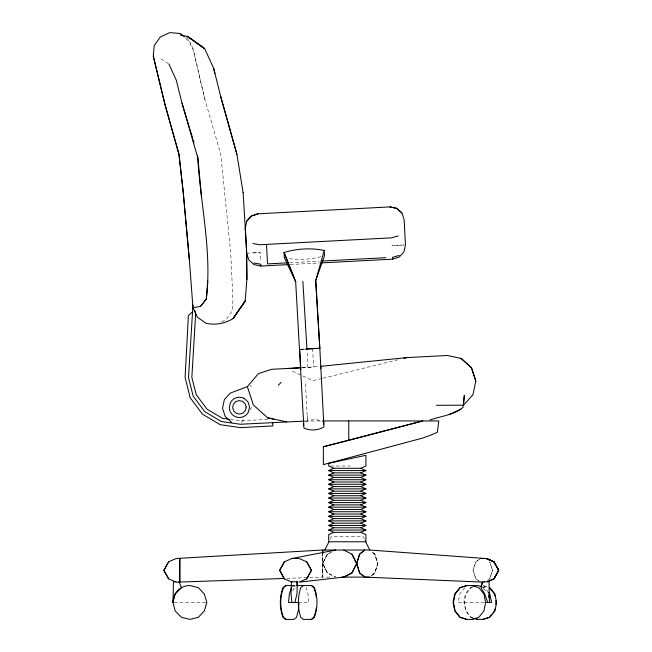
<?xml version="1.0" encoding="UTF-8"?>
<svg xmlns="http://www.w3.org/2000/svg" width="652" height="652" viewBox="0 0 652 652"><rect width="100%" height="100%" fill="white"/><g stroke="black" fill="none" stroke-linecap="round" stroke-linejoin="round"><path stroke-width="0.49" stroke-dasharray="3.26 2.44" d="M329.635 577.101L322.658 577.101L322.675 554.184L322.667 577.101L287.19 578.365M322.667 577.101L322.667 554.184M487.362 580.516L489.709 578.862L492.635 570.337L489.709 561.804L488.144 560.704M489.701 578.862L492.635 570.337L489.701 561.804M330.189 539.204L331.526 536.49L363.066 536.49L364.403 539.204M327.394 554.184L322.667 563.564L327.394 572.945L335.617 577.101L327.41 572.945L322.667 563.564L327.402 554.184L332.333 551.69L327.41 554.184L322.667 563.564L327.41 572.945M292.732 590.851L294.427 587.672M241.444 422.577L244.272 418.372M249.928 409.961L252.756 405.756M464.892 587.672L459.815 594.021L458.12 602.481L485.618 602.481M292.732 586.621L294.003 585.561L295.902 587.15M371.192 575.912L374.81 572.945L377.744 563.564L374.818 554.184L371.925 551.812L374.81 554.184L377.744 563.564L374.818 572.945L371.192 575.912L374.818 572.945L377.744 563.564L374.81 554.184L371.917 551.812M292.52 586.621L294.003 585.561M221.68 321.77L226.008 319.757L232.055 311.126L232.951 300.662L230.767 253.424L220.775 154.345L204.834 99.194L193.277 50.424L188.852 40.897L184.149 37.612M472.61 587.15L470.809 587.672L466.156 594.021L464.045 602.481L465.732 610.94L470.809 617.281L472.741 617.892M321.909 378.486L313.025 380.67L290.327 370.189M322.895 378.241L399.904 359.309M302.463 367.687L319.358 366.448M246.635 253.245L260.148 252.528L260.498 259.268M253.392 252.894L260.148 252.52M300.662 349.276L306.945 348.942L300.662 349.293L306.945 348.942L307.907 367.353M289.765 262.723L319.081 261.183M290.262 264.516L319.659 262.976M302.186 367.695L312.324 367.166M267.793 419.423L240.132 420.874L230.286 419.44M305.543 421.053L321.558 420.947M300.662 349.276L306.945 348.975M330.507 465.993L350.246 465.993M292.12 585.561L295.861 585.561M174.019 602.481L205.869 602.481M298.233 602.481L308.803 602.481L307.956 594.021L306.269 587.672L303.31 585.561M482.072 586.881L484.77 587.672L488.576 592.432M472.61 617.811L470.809 617.281L466.156 610.94L464.045 602.481A16.569 13.26 -90 0 1 472.61 586.629M483.075 585.561L487.908 587.069M483.621 585.863L488.454 587.37M482.839 587.069L484.77 587.672M160.897 58.843L168.061 63.374M185.722 37.351L188.852 39.544L193.277 49.071L204.834 99.194M480.614 582.179L475.919 578.862L472.993 570.337L475.919 561.804L479.831 559.041L475.936 561.804L472.993 570.337L475.919 578.862L479.049 581.071M483.311 588.381L487.264 592.611M250.246 385.324L251.427 386.612M312.618 348.649L313.596 367.052M305.486 383.767L307.434 420.956L307.182 415.96M320.906 256.725A42.787 21.875 -3 0 1 288.021 258.453M305.258 421.868A21.304 21.304 0 0 1 323.669 421.722M403.653 245.022L391.942 245.625L403.653 245.022"/><path stroke-width="0.98" d="M184.149 36.259L180.237 33.521L169.764 32.6L160.237 37.042L154.214 45.648L153.293 56.129L165.021 104.434L179.031 154.345L183.245 192.038L189.284 258.885L192.968 307.711L200.571 306.383L206.325 298.926C212.161 250.857 200.14 203.163 197.605 155.249M246.44 267.353L246.586 253.587L246.904 279.3L245.201 300.971L233.155 318.469C225.038 323.645 215.413 325.315 206.024 323.262L197.401 317.239L192.968 307.711M297.255 585.529L297.385 581.755L291.46 581.755L291.036 594.021L291.884 602.481M316 610.94L316.138 608.12M192.968 305.006L188.485 377.573L193.204 396.22L204.728 411.64L221.264 421.485L240.311 424.256L304.614 421.094M207.76 281.061L206.325 298.926L200.571 306.383M430.067 420.018C440.988 416.106 453.963 415.031 463.067 407.337L464.338 395.234L463.515 405.21L472.912 394.786L475.821 381.094L471.486 367.761L461.078 358.38L447.37 355.479L406.815 357.606L320.36 366.351M298.983 603.418L298.233 610.94L296.538 617.281L294.003 619.4L285.543 619.4L283.001 617.281C279.439 607.957 279.439 597.004 283.001 587.672L285.543 585.561L292.12 585.561M494.876 609.058L494.501 610.94L492.594 613.32M495.813 604.363L495.813 600.598M245.608 233.742L245.307 228.029L246.774 221.183L251.452 215.967L258.119 213.807L389.912 206.904L396.758 208.347L401.974 213.033L404.134 219.708L405.454 244.924L404.004 251.77L399.309 256.986L392.643 259.154L321.689 262.87M294.851 602.481L296.962 594.021L297.385 581.755M291.46 587.672L289.349 594.021L288.502 602.481L298.119 602.481M315.69 611.845L313.881 617.281L311.346 619.4M481.143 585.985L482.651 581.755L480.964 587.672L484.77 594.021L487.729 602.481M324.851 550.027L328.852 541.91M335.625 550.027L291.966 558.487L284.386 561.804L279.643 570.337L284.37 578.862L291.974 582.179M284.386 561.804L279.659 570.337L284.386 578.862M488.071 581.437L493.971 578.862L498.69 570.337L493.971 561.804L486.384 558.487L480.606 558.487M485.023 558.487L369.741 550.027L322.658 550.027L176.219 558.487L168.64 561.804L163.905 570.337L168.64 578.862L175.38 581.812M343.751 577.101L351.958 572.945L356.701 563.564L359.619 554.184L364.712 550.027L359.635 554.184L356.701 563.564L351.966 572.945L343.751 577.101L299.097 582.179L306.693 578.862L311.428 570.337L306.693 561.804L299.097 558.487L291.966 558.487M306.676 578.862L311.428 570.337L306.676 561.804M493.971 578.862L498.707 570.337L493.963 561.804L486.384 558.487L493.971 561.804L498.707 570.337L493.955 578.862L487.231 581.812M168.64 561.804L163.888 570.337L168.64 578.862M231.745 422.431L225.233 416.555L222.536 408.242L224.353 399.66L230.197 393.164L247.361 386.612L258.437 373.604L271.77 369.285L299.504 367.842M490.059 616.49L491.323 614.909M246.774 221.183L251.452 215.983L258.119 213.807M278.453 385.193L281.053 382.349M475.821 381.094L471.486 367.761L461.062 358.38M192.544 311.778L188.363 315.698L185.111 377.312L190.164 397.687L202.462 414.159L220.132 424.672L240.49 427.63L272.854 425.935L272.675 422.553M285.967 585.561L283.424 587.672C279.863 597.004 279.863 607.957 283.424 617.281L285.967 619.4M303.31 585.561L300.768 587.672C297.581 597.24 297.581 607.721 300.768 617.281L303.31 619.4L311.77 619.4L314.305 617.281C317.866 607.957 317.866 597.004 314.305 587.672L311.77 585.561L296.79 585.561M449.407 414.419L460.923 409.203M333.759 472.855L328.69 470.573L333.759 468.283L360.833 468.283L365.911 470.573L360.833 472.855L333.759 472.855L328.69 475.145L333.759 477.435L360.833 477.435L365.911 479.717L360.833 482.007L333.759 482.007L328.69 484.297L333.759 486.579L360.833 486.579L365.911 484.297L360.833 482.007M333.759 482.007L328.69 479.717L333.759 477.435M360.833 468.283L365.911 465.993L365.911 455.308L328.69 463.311L328.69 465.993L333.759 468.283M360.833 486.579L365.911 488.87L360.833 491.16L333.759 491.16L328.69 488.87L333.759 486.579M360.833 477.435L365.911 475.145L360.833 472.855M360.833 491.16L365.911 493.442L360.833 495.732L333.759 495.732L328.69 493.442L333.759 491.16M360.833 495.732L365.911 498.022L360.833 500.304L333.759 500.304L328.69 498.022L333.759 495.732M360.833 500.304L365.911 502.594L360.833 504.884L333.759 504.884L328.69 502.594L333.759 500.304M360.833 504.884L365.911 507.166L360.833 509.457L333.759 509.457L328.69 507.166L333.759 504.884M360.833 509.457L365.911 511.747L360.833 514.029L333.759 514.029L328.69 511.747L333.759 509.457M360.833 514.029L365.911 516.319L360.833 518.609L333.759 518.609L328.69 516.319L333.759 514.029M360.833 518.609L365.911 520.891L360.833 523.181L333.759 523.181L328.69 520.891L333.759 518.609M360.833 523.181L365.911 525.471L360.833 527.761L333.759 527.761L328.69 525.471L333.759 523.181M333.759 532.309L328.69 534.591L328.69 541.763L365.911 541.763L365.911 534.591L360.833 532.309L333.759 532.334L328.69 530.043L333.759 527.761M360.833 532.334L365.911 530.043L360.833 527.761M467.003 585.561L460.239 587.672L455.161 594.021L453.466 602.481L455.161 610.94L460.239 617.281L467.003 619.4M482.651 619.4L489.424 617.281M471.657 619.4L475.251 618.341M398.209 235.926L391.534 237.841L259.74 244.744L252.903 243.53M399.228 255.413L392.553 257.336L392.643 259.154M348.771 440.361L422.683 420.956L438.796 420.931L437.337 432.349L430.002 435.406L422.683 438.062L323.368 464.623L323.368 446.742L422.683 420.956L348.771 420.899L348.771 440.361L323.368 446.742M403.849 358.331L406.815 357.606M302.862 281.305L306.945 348.975L312.618 348.657M312.618 348.673L319.822 348.282L320.874 368.625M286.701 368.519L290.107 368.323M463.531 405.202L436.498 405.283M286.733 262.878L267.524 263.889L266.497 244.394M322.112 261.028L385.797 257.687M245.307 228.029L246.635 253.245L248.803 259.912L254.003 264.59L260.865 266.057L288.233 264.622M306.945 348.959L319.822 348.282L315.723 280.629L324.207 250.474L324.484 255.641L315.723 280.629L319.806 348.241M292.047 368.233L301.167 367.752M284.158 578.471L176.219 582.179M189.251 258.885L183.163 192.038L178.925 154.345L164.883 104.434L153.293 56.129M322.569 420.947L348.804 420.923M328.69 470.573L365.911 470.573M328.69 475.145L365.911 475.145M328.69 479.717L365.911 479.717M328.69 484.297L365.911 484.297M328.69 488.87L365.911 488.87M328.69 493.442L365.911 493.442M328.69 498.022L365.911 498.022M328.69 502.594L365.911 502.594M328.69 507.166L365.911 507.166M328.69 511.747L365.911 511.747M328.69 516.319L365.911 516.319M328.69 520.891L365.911 520.891M328.69 525.471L365.911 525.471M328.69 530.043L365.911 530.043M341.721 577.101L369.749 577.101M175.983 581.755L173.448 581.755L173.024 602.481L175.143 610.94L181.484 617.281L189.944 619.4L198.404 617.281L204.329 610.94L206.863 602.481L204.329 594.021L198.404 587.672L189.944 585.561A16.569 16.569 0 0 0 173.024 602.481L175.143 594.021L181.484 587.672L178.95 581.755M483.923 581.755L489 581.755L489.424 602.481M484.281 582.179L364.712 577.101L359.619 572.945L356.701 563.564L351.966 554.184L343.751 550.027M485.43 602.481L491.535 602.481L489.848 594.021L488.576 592.432M229.3 419.293L222.405 418.291L207.002 409.122L196.268 394.762L191.851 377.394L195.681 313.319L194.777 310.548M253.921 263.017L260.767 264.239L260.865 266.057M389.912 206.904L396.758 208.363L401.974 213.049M247.361 386.612L253.318 404.916L267.638 417.81L286.481 421.836M267.638 417.81L273.718 419.114M471.657 585.561L478.845 587.672L483.923 594.021L485.618 602.481L483.923 610.94L478.845 617.281L472.081 619.4L466.579 619.4L459.815 617.281L454.737 610.94L453.042 602.481L454.737 594.021L459.815 587.672L466.579 585.561L477.997 585.561L481.869 586.767M474.403 618.341L477.997 619.4M474.68 618.495L477.582 619.4L483.075 619.4L489.848 617.281L494.917 610.94L496.612 602.481L494.917 594.021L489.848 587.672M180.237 34.874L182.593 35.811L187.377 36.325L204.687 48.655L213.701 68.427L220.669 96.423L236.92 154.418M486.376 558.487L493.963 561.804L498.69 570.337M364.712 577.101L359.635 572.945L356.701 563.564L351.958 554.184M311.974 586.091L313.881 587.672L315.69 593.116M244.035 398.307L247.947 401.828L249.553 406.824L248.477 411.966A10.163 10.163 0 0 1 229.284 407.891L230.376 402.749A10.163 10.163 0 0 1 244.052 398.282M489.424 587.672L494.501 594.021L494.876 595.904M365.291 541.005L369.749 550.027M168.86 63.88L176.285 80.188L182.014 103.212L197.955 158.395L201.549 197.483M284.093 252.585L295.666 281.688L284.362 257.744L284.093 252.585L295.666 281.672L303.742 425.283M182.014 103.212L189.325 127.295M189.911 129.218L192.544 137.89M193.122 139.813L194.003 142.698M220.661 96.406L236.888 154.157L243.139 192.731M213.701 68.427L214.915 73.366M488.674 594.958L488.951 597.778M296.962 581.755L297.247 585.7M243.123 192.519L246.619 250.629L246.904 279.3M320.808 367.296L323.799 424.24M323.661 421.722L323.938 426.905A21.255 21.255 0 0 1 303.873 427.965L303.604 422.765M299.757 349.35L300.817 369.684M316 594.021L316.138 596.841M284.068 252.56A42.641 21.418 -3 0 1 324.223 250.458M179.797 561.804L179.789 582.179L179.789 558.487L179.797 561.804M246.187 406.995L245.47 410.426L243.114 413.034L239.773 414.118L236.342 413.384L233.75 411.045L232.666 407.712L233.392 404.281L235.739 401.665L239.064 400.597L242.487 401.314L245.119 403.669L246.187 406.995M245.201 300.971L233.155 318.469L245.201 300.971M195.902 42.356L187.377 36.325L204.687 48.655L195.902 42.356M322.667 553.352L322.658 550.027L322.658 553.352"/></g></svg>
